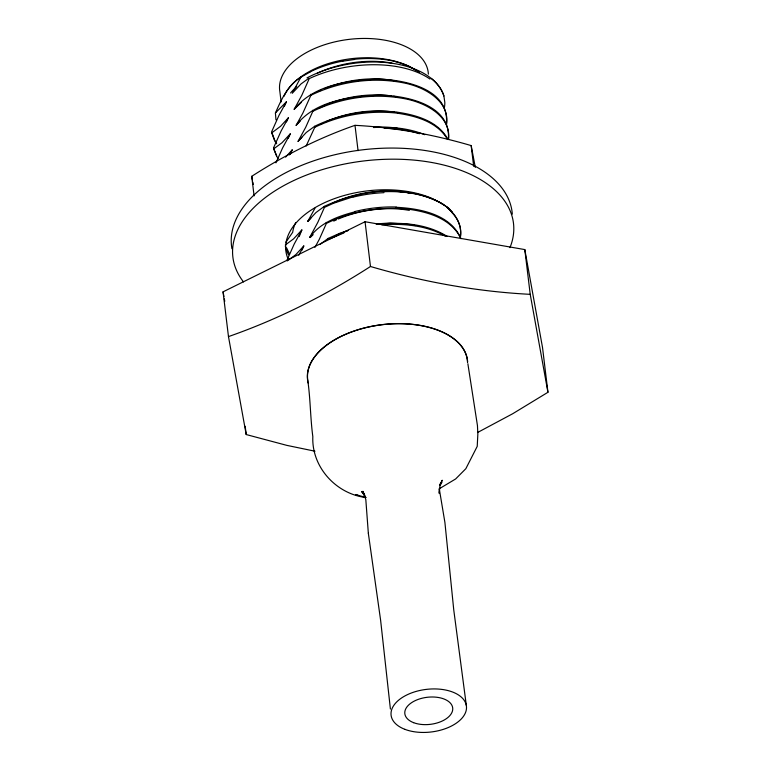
<?xml version="1.0" encoding="UTF-8"?>
<svg xmlns="http://www.w3.org/2000/svg" width="771" height="771" viewBox="0 0 771 771"><rect width="100%" height="100%" fill="white"/><g stroke="black" fill="none" stroke-linecap="round" stroke-linejoin="round"><path stroke-width="1.16" d="M446.438 123.514C449.464 88.742 404.573 79.635 378.195 79.114C348.675 80.309 313.836 84.646 294.194 109.299L301.837 95.228L308.949 79.278L308.834 78.257L300.979 83.972L292.257 93.291L300.854 77.225L310.077 72.011M446.563 124.536C450.023 100.731 424.272 87.065 404.496 83.046C373.087 76.647 339.674 81.312 310.896 95.296L302.83 113.173L296.131 125.316L300.198 121.076M448.385 139.512C451.382 104.74 406.481 95.643 380.113 95.132C350.718 96.568 315.551 100.23 296.131 125.316M448.549 139.435C451.228 116.093 425.775 103.102 406.404 99.054C374.995 92.665 341.601 97.329 312.833 111.303L305.711 127.263L298.069 141.334L301.866 137.344M439.171 492.524L439.345 489.209L444.906 522.439L453.762 609.996L466.33 705.417M439.181 493.546L439.884 486.27L442.217 480.237L439.595 485.431M299.187 236.591L301.866 229.951L293.578 238.875L285.299 244.985M285.906 242.2L292.71 232.254A79.731 45.046 -6.9 0 1 295.65 222.723M443.807 204.681C407.637 183.633 360.992 189.271 324.331 206.368L324.456 207.389L317.835 222.308L309.701 237.42C320.235 222.694 337.91 216.256 354.766 211.871M284.441 106.147L286.369 101.83L275.411 112.99L275.97 119.881M275.96 162.826L282.591 147.936L290.243 133.855L282.003 142.751L273.666 148.89L277.965 158.845M288.315 138.173L290.243 133.855M290.253 154.19L292.18 149.873L285.598 157.139M448.018 139.445C437.957 120.739 415.155 114.609 395.571 111.949C367.96 109.26 339.587 114.069 314.645 126.299L314.77 127.321L306.135 146.027M301.885 250.276L303.803 245.959L295.833 254.613L288.19 260.29M326.268 222.385L326.393 223.407L319.281 239.357L314.915 247.395M273.666 148.89L273.541 147.868L281.155 130.906L288.306 117.847L280.577 126.28L271.729 132.882L274.727 140.948L276.673 143.772M286.484 121.866L288.306 117.847M275.411 112.99C281.328 99.642 287.795 85.089 300.854 77.225M289.453 154.894L292.18 149.873M301.866 229.951L294.175 244.128L287.111 259.972L287.236 260.993M286.369 101.83L278.948 115.438L271.604 131.851L271.729 132.882M298.714 255.288L303.803 245.959M310.8 218.212L307.764 221.402L315.011 208.131M439.798 485.431L441.86 482.415L439.509 484.776M298.069 141.334L306.309 132.439L314.645 126.299M307.764 221.402L315.908 212.594L324.331 206.368M294.194 109.299L301.471 102.264M319.859 244.552L328.205 238.393L340.474 232.987L348.184 230.471M254.093 195.901L251.722 176.318C284.094 155.501 318.625 138.028 354.997 125.336C394.386 127.369 433.35 134.491 471.168 145.584L475.312 167.403M477.567 432.512L512.676 413.748L547.94 392.285L530.217 294.339C476.054 291.544 422.479 281.752 370.475 266.496C325.96 295.129 278.485 319.146 228.476 336.599L246.2 434.545L286.86 445.378L314.982 451.208M320.264 124.516L322.182 123.485M318.683 108.306L326.22 104.76M228.476 336.599L223.06 291.843L365.059 221.74L524.8 249.582L542.524 347.519L547.94 392.285M439.036 488.91L455.642 478.955L465.838 468.701L477.22 446.37L477.847 434.169L477.461 425.659L467.862 363.7M324.456 207.389L333.448 203.274L352.954 196.884M318.307 91.46L321.362 90.053M326.258 121.616C347.538 112.325 371.477 108.875 394.492 112.142M332.889 203.091L336.975 201.221M335.742 235.589L348.309 230.307M314.77 127.321C339.722 115.101 368.085 110.282 395.706 112.98C414.914 115.631 437.234 121.452 447.546 139.484M326.393 223.407C351.335 211.187 379.698 206.368 407.3 209.057C427.279 211.697 450.495 218.183 460.374 237.535M324.427 88.655C347.181 79.413 372.73 76.233 396.882 81.254M337.997 200.759C359.132 192.124 382.638 188.914 405.257 192.364M327.183 104.336C347.384 96.221 369.656 93.146 391.273 95.893M343.905 232.929L328.33 239.424L328.205 238.393M342.883 61.179L354.573 59.473M376.942 224.361C400.602 221.826 426.353 223.484 447.026 236.311M375.997 223.918L390.116 223.002L410.211 224.534M373.81 127.09L392.111 127.562M373.501 127.543C390.752 126.55 408.572 128.092 424.667 134.694M381.77 224.775C403.339 223.397 426.218 225.18 445.31 236.128M384.112 128.188L397.614 128.988L410.278 131.08L419.482 133.73M396.111 207.274C419.964 208.488 450.592 214.126 460.971 238.702M393.191 127.707L397.508 128.304M393.644 96.288L396.015 96.683M396.651 112.441L398.703 112.865M399.609 128.661L401.662 129.085M407.367 192.721L409.42 193.145M413.295 225.171L415.347 225.595M358.139 495.329L355.759 494.693L366.177 497.507M365.387 497.468C335.655 493.604 311.494 466.715 312.824 436.608C310.376 418.451 310.472 400.053 307.976 381.886M448.693 208.064L439.663 202.291L431.452 198.186A87.981 49.701 -6.9 0 0 328.427 200.98A87.981 49.701 -6.9 0 0 287.959 258.651M419.54 72.32L408.948 66.267A78.141 43.243 -8.2 0 0 395.899 61.796M364.577 494.423L361.609 491.522L365.04 496.447M449.426 208.941L452.375 212.459A87.981 49.701 -6.9 0 1 460.432 237.179M275.257 140.862L276.548 142.741M289.424 253.842L286.658 247.963M365.242 496.726L362.91 491.291L365.811 499.512L368.336 533.253M271.98 132.863L274.601 139.927M273.541 147.868L276.548 155.944M251.722 176.318L252.396 179.816M252.84 182.139L253.293 184.471M223.06 291.843L223.908 296.565M224.342 298.926L224.766 301.288M431.278 78.42A87.981 49.701 -6.9 0 1 443.903 95.999L444.819 102.476A87.335 47.869 -6.6 0 1 444.337 107.911M368.336 533.262L380.614 620.241L390.405 709.06M524.8 249.582L530.217 294.339M471.168 145.584L473.673 166.314M354.997 125.336L358.062 150.673M365.059 221.74L370.475 266.496M310.771 94.264L310.896 95.296M312.708 110.282L312.833 111.303M281.126 101.945L279.892 91.73A74.816 42.27 -6.9 0 1 349.186 39.36A74.816 42.27 -6.9 0 1 428.368 74.122M245.207 426.305L246.2 434.545M307.899 380.97A80.406 45.431 -6.9 0 1 382.522 324.668A80.406 45.431 -6.9 0 1 467.496 362.206M308.227 383.1A80.56 45.508 -6.9 0 1 380.623 324.822A80.56 45.508 -6.9 0 1 467.64 362.197M284.113 96.163A74.816 42.27 -6.9 0 1 341.62 60.215A74.816 42.27 -6.9 0 1 415.8 70.257M309.981 71.934A80.02 45.72 -8.4 0 1 342.854 61.082M354.573 59.261A78.671 44.082 -8.4 0 1 395.995 61.699M290.561 92.973A75.433 42.559 -9.8 0 1 296.729 86.583M317.45 73.197A75.433 42.559 -9.8 0 1 321.902 71.211M323.049 70.739A75.433 42.559 -9.8 0 1 392.082 63.174M306.983 77.881A88.087 50.751 -9.2 0 1 443.884 95.999M354.641 211.591A88.154 49.903 -9.4 0 1 396.227 206.994M309.296 78.584A88.087 47.619 -8.3 0 1 429.967 79.056M310.26 237.535A75.442 41.47 -9.5 0 1 313.19 234.644M333.747 221.084A75.442 41.47 -9.5 0 1 336.493 219.812M338.353 218.993A75.442 41.47 -9.5 0 1 409.353 210.377M288.537 254.748A88.087 51.493 -5.1 0 1 285.328 246.113M460.162 227.484A88.087 47.349 -6 0 1 460.364 236.658M451.96 212.603A88.087 47.349 -6 0 1 455.545 216.979M456.162 217.885A88.087 47.349 -6 0 1 459.94 226.491M384.151 191.719A88.077 48.679 -9.1 0 1 448.78 208.633M353.07 197.154A88.154 49.296 -9.3 0 1 383.939 192.673M243.491 281.887A141.315 79.837 -6.9 0 1 361.763 161.206A141.315 79.837 -6.9 0 1 509.959 247.655M231.936 248.715A141.315 79.837 -6.9 0 1 361.666 149.931A141.315 79.837 -6.9 0 1 512.32 214.126M452.375 212.459L446.679 207.081L452.375 212.459M404.891 729.337A37.952 21.443 -6.9 0 0 466.031 711.064A37.952 21.443 -6.9 0 0 415.338 691.645A37.952 21.443 -6.9 0 0 404.891 729.337M413.613 722.668A24.103 13.618 -6.9 0 0 452.442 711.055A24.103 13.618 -6.9 0 0 420.243 698.719A24.103 13.618 -6.9 0 0 413.613 722.668"/></g></svg>
